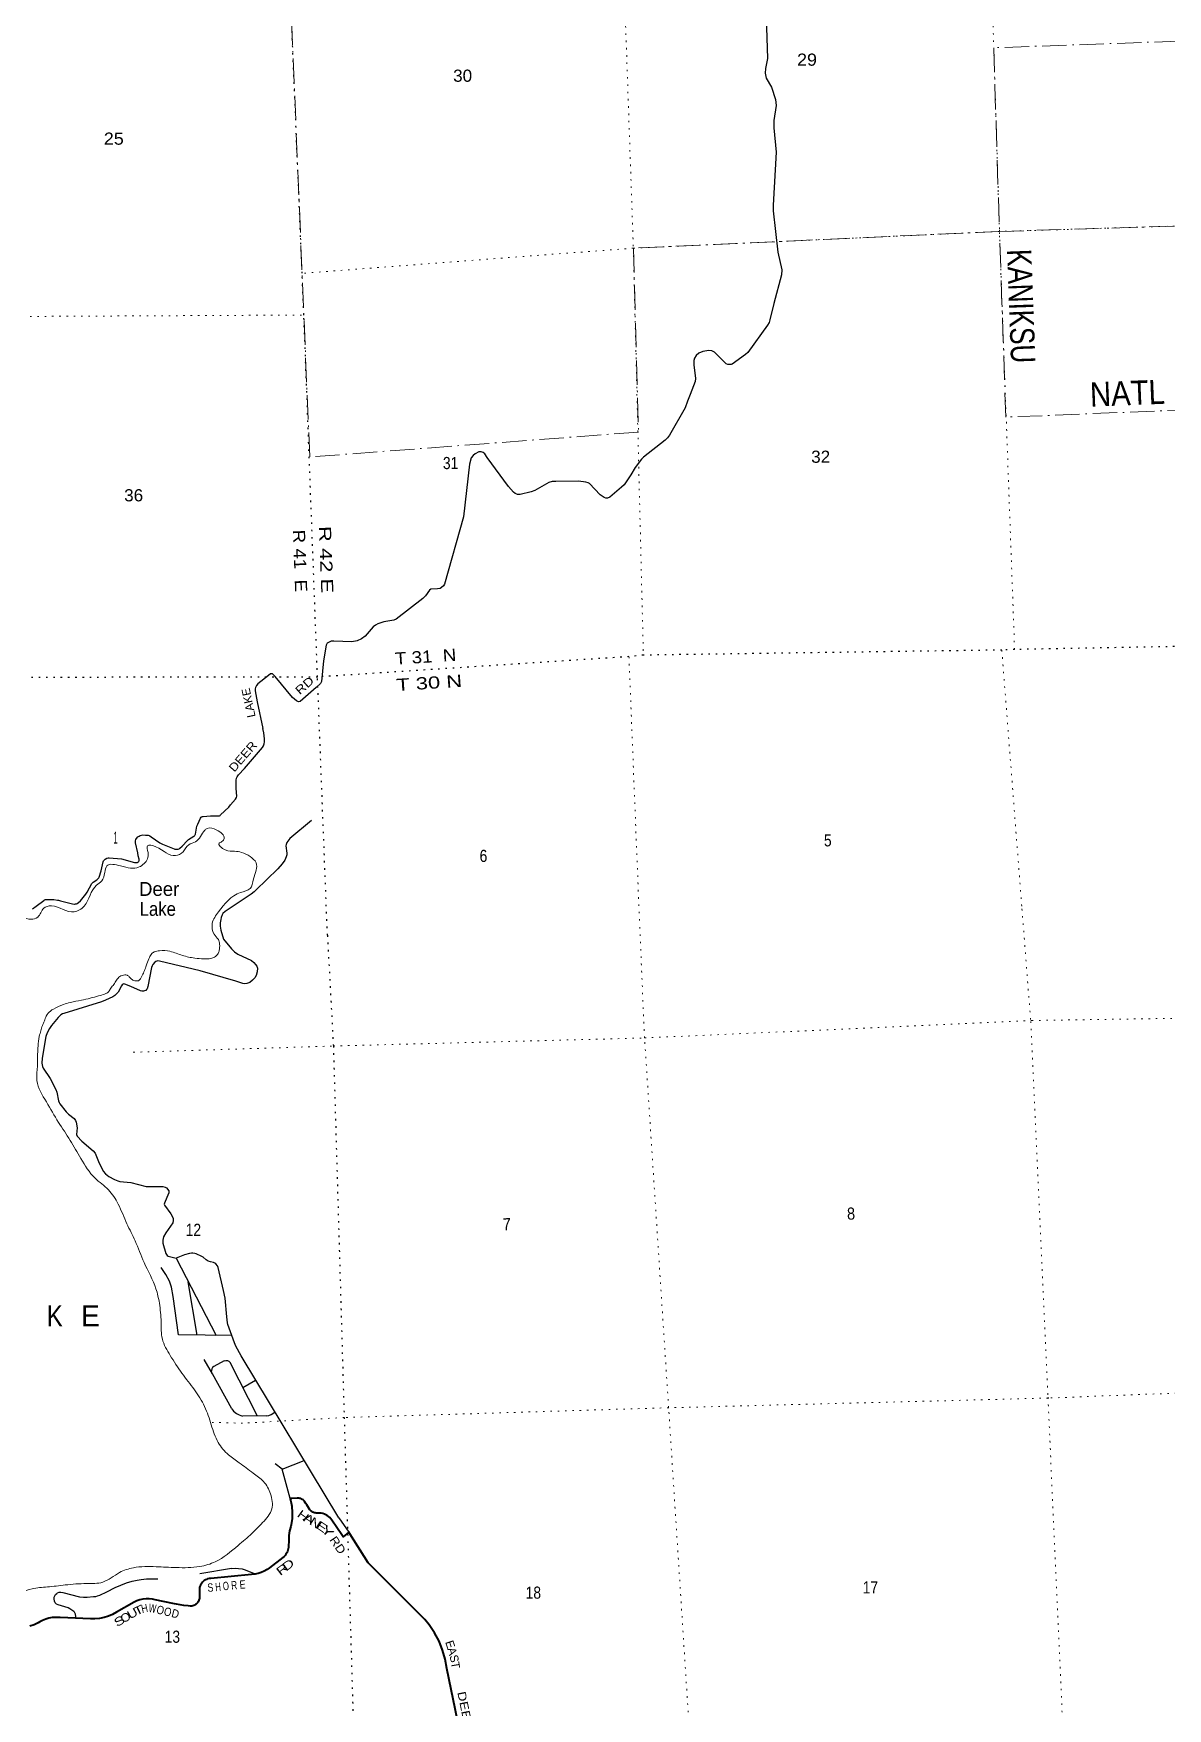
# Model space of a CAD drawing. Header units: feet. Extents: x 733631 to 986127, y 195788 to 388968.
# Drawn here: x 841271 to 857588, y 234377 to 258480 of the extents above; entities that cross this region are included whole.
import ezdxf
from ezdxf.enums import TextEntityAlignment as Align

# ---------------------------------------------------------------- set-up
doc = ezdxf.new("R2010")
doc.units = ezdxf.units.FT
doc.header["$LTSCALE"] = 70
doc.linetypes.add('DOT_DASHED', pattern=[7.7, 5, -1.2, 0.3, -1.2])
doc.linetypes.add('DOTTED', pattern=[1.5, 0.3, -1.2])
for name, color, linetype, lineweight in [('26', 7, 'Continuous', 40), ('29', 7, 'Continuous', 25), ('39', 7, 'Continuous', 13), ('44', 7, 'DOT_DASHED', 13), ('6', 7, 'DOTTED', 25), ('7', 7, 'DOTTED', 13)]:
    doc.layers.add(name, color=color, linetype=linetype, lineweight=lineweight)
for name, color, linetype in [('27', 7, 'Continuous'), ('30', 7, 'Continuous'), ('41', 7, 'Continuous')]:
    doc.layers.add(name, color=color, linetype=linetype)

msp = doc.modelspace()

# ---------------------------------------------------------------- linework, layer by layer
at = {"layer": '26'}
for points in [[(844987.61, 237287.34), (844994.42, 237198.4), (844991.89, 237109.24), (844980.06, 237020.83), (844971.48, 236994.52), (844955.94, 236931.19), (844947.11, 236866.58), (844945.07, 236801.4), (844938.26, 236704.17), (844937.74, 236694.35), (844935.05, 236673.7), (844930.21, 236653.44), (844923.28, 236633.8), (844914.34, 236614.99), (844903.47, 236597.21), (844890.81, 236580.68), (844876.49, 236565.55), (844860.67, 236552), (844666.04, 236401.91), (844634.48, 236379.27), (844592.32, 236354.68), (844547.83, 236334.63), (844501.49, 236319.34), (844453.8, 236308.98), (844405.29, 236303.65), (843823.77, 236249.1), (843798.7, 236246.74), (843773.77, 236240.57), (843759.66, 236235.39), (843743.83, 236227.62), (843728.9, 236218.24), (843715.03, 236207.34), (843702.38, 236195.06), (843691.07, 236181.52), (843681.25, 236166.88), (843673.01, 236151.28), (843666.44, 236134.91), (843661.63, 236117.95), (843658.61, 236100.57), (843657.42, 236082.98), (843658.08, 236065.35), (843659.57, 235995.17), (843660.08, 235989.06), (843660.18, 235975.29), (843658.84, 235961.59), (843656.07, 235948.1), (843651.91, 235934.97), (843646.4, 235922.35), (843639.61, 235910.38), (843631.59, 235899.18), (843622.46, 235888.88), (843612.29, 235879.59), (843601.21, 235871.42), (843589.33, 235864.45), (843576.8, 235858.75), (843563.73, 235854.4), (843550.28, 235851.44), (843547.83, 235851.16), (843522.9, 235849.8), (843497.83, 235851.98), (843435.88, 235857.35), (843326.95, 235876.34), (843301.72, 235880.74), (843276.95, 235886.12), (843022.75, 235941.34), (842981.65, 235949.52), (842936.62, 235953.84), (842891.38, 235953.42), (842846.43, 235948.28), (842802.27, 235938.47), (842759.38, 235924.1), (842718.22, 235905.32), (842466.84, 235763.41), (842409.7, 235731.47), (842348.92, 235705.37), (842285.74, 235685.77), (842220.87, 235672.88), (842154.99, 235666.84), (842088.85, 235667.71), (841652.6, 235685.23), (841635.87, 235686.97), (841587.96, 235688.55), (841540.15, 235685.11), (841492.96, 235676.69), (841446.91, 235663.39), (841402.5, 235645.34), (841360.22, 235622.75), (841338.43, 235610.33), (841279.76, 235582.3), (841218.49, 235560.56)], [(847525.91, 233465.9), (847219.85, 234950.87), (847196.02, 235085.86), (847158.2, 235217.61), (847106.82, 235344.68), (847042.44, 235465.69), (846965.77, 235579.31), (846903.72, 235655.48), (846087.57, 236474.45), (845824.73, 236888.19), (845807.55, 236915.22), (845780.15, 236892.02), (845750.82, 236867.19), (845727.66, 236847.58), (845708.74, 236875.27), (845562.68, 237089.12), (845550.26, 237106.06), (845534.52, 237123.6), (845517.03, 237139.39), (845497.99, 237153.26), (845477.6, 237165.08), (845456.09, 237174.69), (845433.69, 237182), (845410.65, 237186.93), (845387.22, 237189.43), (845363.66, 237189.46), (845350.85, 237188.38), (845337.91, 237188.63), (845325.05, 237190.24), (845312.44, 237193.18), (845300.2, 237197.43), (845288.48, 237202.93), (845277.39, 237209.63), (845267.07, 237217.44), (845257.61, 237226.3), (845249.14, 237236.09), (845201.84, 237307.94), (845185.08, 237333.4), (845169.45, 237357.94), (845168.23, 237359.55), (845159.32, 237369.07), (845149.46, 237377.61), (845138.76, 237385.07), (845127.35, 237391.38), (845115.33, 237396.46), (845102.85, 237400.25), (845090.05, 237402.72), (845077.05, 237403.83), (845064.01, 237403.58), (844987.81, 237401), (844962.8, 237400.15), (844969.53, 237375.13), (844979.48, 237338.07), (844987.61, 237287.34)]]:
    msp.add_lwpolyline(points, dxfattribs=at)
at = {"layer": '29'}
for p, q in [((843322.18, 240855.7), (843898.32, 239745.94)), ((843627.7, 239751.42), (843497.31, 240517.26)), ((843844.2, 239190.94), (843726.03, 239397.71)), ((844015.31, 239380.64), (843864.78, 239298.74)), ((844492.64, 238585.08), (844102.89, 239355.32)), ((845666.49, 237120.94), (844256.98, 239451.49)), ((844125.21, 238691.25), (843844.2, 239190.94)), ((844284.76, 238995.9), (844467.18, 239099.52)), ((844616.82, 238586.71), (844279.62, 238585.8)), ((844850.38, 237818.67), (844748.81, 237900.09)), ((844850.38, 237818.67), (845165.77, 237943.84)), ((844962.81, 237400.13), (844850.38, 237818.67)), ((845666.49, 237120.94), (845807.55, 236915.22)), ((844118.89, 236391.35), (843662.49, 236315.28)), ((844317.57, 236372.93), (844472.2, 236312.34))]:
    msp.add_line(p, q, dxfattribs=at)
for points in [[(851801.71, 259011.44), (851832.38, 258121.85), (851801.71, 257976.62), (851801.04, 257907.28), (851815.5, 257838.65), (851890.54, 257706.6), (851948.79, 257530.51), (851955.26, 257442.68), (851925.81, 257226.96), (851924.36, 257123.34), (851956.8, 256771.76), (851912.02, 256008.19), (851911.93, 255926.1), (851980.29, 255333.85), (852036.66, 255081.75), (852036.12, 255005.58), (851922.69, 254594.14)], [(851922.69, 254594.14), (851867.76, 254359.12), (851854.56, 254322.6), (851833.88, 254283.51), (851547.52, 253891.63), (851516.73, 253862.69), (851325.99, 253722.41), (851309.9, 253717.81), (851281.03, 253715.99), (851259.34, 253717.81), (851238.66, 253727.01), (851070.89, 253892.58), (851032.13, 253911.64), (850988.16, 253920.18), (850903.13, 253904.08), (850845.08, 253879.55), (850806.6, 253846.59), (850781.32, 253807.49), (850772.13, 253773), (850774.33, 253710.08), (850797.1, 253513.33), (850792.81, 253471.76), (850721.57, 253283.2), (850682.5, 253191.21), (850645.31, 253095.49), (850420.52, 252699.1), (850392.94, 252660), (850361.44, 252627.13), (850046.06, 252383.46), (850018.34, 252356.46), (849930.39, 252234.73), (849863.43, 252131.71)], [(848275.53, 251848.06), (848237.27, 251845.95), (848223.48, 251850.55), (848202.8, 251859.75), (848179.82, 251878.15), (848103.21, 251963.51), (847800.66, 252381.13), (847763.85, 252432.34), (847743.17, 252450.74), (847714.03, 252459), (847678.82, 252459.94), (847627.83, 252432.1), (847598.39, 252409.35), (847568.66, 252371.8), (847542.48, 252282.32), (847457.2, 251524.03), (847184.99, 250556.35), (847170.93, 250532.9), (847143.35, 250509.9), (847122.67, 250496.11), (847085.65, 250486.72), (846987.08, 250482.31), (846966.93, 250468.88), (846908.94, 250390.33), (846870.78, 250348.98), (846489.99, 250052.86), (846453.91, 250036.2), (846313.23, 250013.03), (846224.09, 249983.31), (846191.92, 249964.91), (846157.39, 249941.63), (846041.39, 249807), (845991.98, 249769.45), (845929.93, 249741.85), (845853.46, 249726.52), (845592.79, 249734.41), (845553.04, 249734.95), (845523.16, 249723.45), (845495.58, 249705.06), (845481.01, 249678.5), (845445.88, 249453.74), (845414.45, 249156.55), (845401.36, 249127.87), (845335.76, 249067.43), (845108.23, 248866.82), (845084.21, 248861.12), (845054.34, 248874.92), (844999.83, 248925.86), (844746.41, 249228.17), (844730.3, 249247.45), (844709.62, 249263.54), (844693.53, 249265.84), (844679.74, 249263.54), (844651.15, 249243.29), (844498.51, 249121.61), (844477.5, 249100.27), (844463.71, 249070.38), (844459.12, 249051.98), (844462.52, 249019.73), (844490.4, 248863.45), (844571.35, 248476.78)], [(849863.43, 252131.71), (849768.61, 251985.83), (849733.37, 251951.73), (849564.72, 251810.14), (849531.13, 251795.36), (849508.15, 251793.06), (849482.87, 251804.56), (849422.63, 251841.93), (849269.46, 252002.32), (849250.76, 252013.82), (849216.29, 252025.32), (849115.16, 252037.75), (848786.53, 252034.51), (848731.64, 252031.7), (848687.71, 252020.72), (848486.27, 251903.06), (848430.32, 251882.74), (848275.53, 251848.06)], [(842770.06, 246688.4), (842738.2, 246832.23), (842736.35, 246849.85), (842737.74, 246864.43), (842744.68, 246883.18), (842753.7, 246896.38), (842773.83, 246919.29), (842789.09, 246929.71), (842806.14, 246938.72), (842826.57, 246945.68), (842843.92, 246947.76), (842881.4, 246946.37), (842919.57, 246942.9), (842937.61, 246937.35), (842944.55, 246933.18), (842964.68, 246921.37), (843091, 246834.85), (843127.43, 246816.16), (843271.09, 246755.75), (843296.77, 246746.72), (843305.79, 246743.94), (843323.83, 246741.17), (843336.32, 246740.47), (843354.37, 246743.25), (843364.78, 246748.8), (843369.98, 246751.93), (843376.23, 246756.79), (843408.82, 246784.21), (843485.88, 246869.29), (843501.14, 246883.24), (843577.49, 246928.31), (843587.21, 246935.26), (843594.46, 246941.97), (843599.01, 246949.84), (843603.17, 246960.95), (843623.46, 247073.71), (843634.05, 247100.18), (843673.61, 247188.38), (843682.63, 247202.27), (843690.7, 247208.41), (843696.51, 247211.99), (843713.17, 247214.77), (843815.39, 247221.55), (843921.37, 247221.02), (843933.86, 247222.41), (843946.37, 247224.77), (843954.68, 247228.65), (843963.01, 247236.29), (844080.65, 247349.14), (844107.88, 247379.93), (844177.82, 247463.03), (844191.7, 247486.64), (844195.52, 247505.04), (844188.8, 247613.73), (844188.92, 247738.02), (844193.09, 247763.02), (844202.69, 247785.42), (844219.46, 247810.24), (844306.61, 247904.89), (844565.33, 248205.55), (844582.43, 248228.99), (844592.14, 248256.77), (844596.31, 248288.72), (844594.48, 248331.25), (844585.91, 248414.41), (844571.35, 248476.78)], [(845270.84, 247154.53), (844960.7, 246894.93), (844942.66, 246876.93), (844916.28, 246838.04), (844905.18, 246811.65), (844902.83, 246788.69), (844915.45, 246686.19), (844914.9, 246661.66), (844906.57, 246633.88), (844885.65, 246586.68), (844848.96, 246531.79), (844787.93, 246461.32), (844471.42, 246151.24), (844445.05, 246127.63), (844403.8, 246095.08), (844026.55, 245846.38), (843997.28, 245819), (843983.53, 245796.38), (843971.03, 245760.27), (843964.09, 245729.71), (843958.25, 245685), (843958.54, 245635.27), (843964.09, 245576.94), (844003.6, 245446.59)], [(841256.2, 245883.36), (841306.92, 245922.18), (841417.78, 246005.54), (841427.8, 246011.67), (841433.53, 246014.27), (841441.68, 246016.18), (841453.65, 246017.74), (841530.38, 246018.39), (841548.04, 246017.74), (841563.48, 246016.53), (841614.66, 246010.45), (841632.36, 246007.67), (841659.84, 246001.41), (841832.75, 245954.71), (841854.64, 245951.78), (841861.9, 245951.94), (841875.08, 245954.02), (841888.27, 245957.49), (841899.37, 245963.05), (841919.5, 245975.55), (841946.19, 246000.39), (842023.6, 246094.99), (842043.96, 246123.74), (842110.01, 246246.73), (842119.03, 246259.92), (842130.14, 246268.95), (842180.8, 246302.28), (842202.45, 246319.14), (842211.34, 246331.45), (842214.81, 246339.78), (842244.09, 246429.02), (842273.14, 246558.74), (842280.39, 246573.46), (842285.94, 246582.48), (842291.5, 246590.12), (842303.99, 246600.54), (842326.89, 246613.73), (842343.55, 246618.6), (842360.36, 246619.34), (842536.23, 246601.49), (842724.98, 246551.71), (842748.5, 246549.5), (842758.21, 246550.19), (842767.24, 246552.28), (842774.18, 246555.06), (842782.5, 246561.31), (842788.06, 246568.94), (842790.98, 246573.49), (842792.91, 246586.31), (842790.83, 246598.11), (842779.06, 246647.78), (842770.06, 246688.4)], [(844003.6, 245446.59), (844118.26, 245306.8), (844162.75, 245264.36), (844209.31, 245232.26), (844407.95, 245141.16), (844442.09, 245113.2), (844465.89, 245083.18), (844483.48, 245059.37), (844491.75, 245030.38), (844490.72, 244975.51), (844473.13, 244922.71), (844457.61, 244892.69), (844423.47, 244856.45), (844383.12, 244826.43), (844340.7, 244808.83), (844313.8, 244806.76), (844283.8, 244809.87), (844184.48, 244842.99), (843671.31, 244992.08), (843083.66, 245132.88), (843061.42, 245134.43), (843046.42, 245132.88), (843032.45, 245127.18), (843017.44, 245116.31), (842988.48, 245085.26), (842976.58, 245066.1), (842967.78, 245041.77), (842918.12, 244768.45), (842905.19, 244732.74), (842898.98, 244722.38), (842885.01, 244710.48), (842867.94, 244703.75), (842851.39, 244698.57), (842829.66, 244697.54), (842810.52, 244702.2), (842669.82, 244768.45), (842587.05, 244801.58), (842570.5, 244802.62), (842559.11, 244800.54), (842548.77, 244792.26), (842537.39, 244776.74), (842487.73, 244685.63), (842461.86, 244655.6), (842441.17, 244636.97), (842413.23, 244619.37), (842308.22, 244569.16), (842247.7, 244544.83), (841709.7, 244379.18), (841686.42, 244371.42), (841665.73, 244359), (841626.93, 244321.21), (841527.61, 244205.26), (841500.19, 244164.36), (841469.67, 244097.59), (841448.46, 244046.34), (841395.18, 243733.16), (841392.59, 243661.21), (841400.87, 243613.59), (841411.74, 243592.36), (841511.06, 243443.28), (841593.83, 243285.92), (841608.83, 243243.99), (841631.6, 243121.83), (841639.87, 243096.98), (841651.77, 243078.86), (841742.81, 242962.91), (841773.34, 242928.24), (841854.04, 242868.19), (841875.24, 242838.67), (841887.14, 242812.28), (841897.49, 242733.6), (841891.28, 242638.35), (841900.07, 242615.05), (841966.29, 242540.51), (842128.2, 242403.35), (842156.65, 242366.58), (842206.31, 242250.63), (842273.05, 242107.26), (842305.64, 242068.42), (842355.82, 242030.64), (842434.45, 241989.23), (842484.11, 241968.53), (842512.56, 241960.75), (842669.82, 241944.18), (842892.78, 241890.88), (842926.4, 241886.21), (843013.83, 241886.21)], [(843013.83, 241886.21), (843133.32, 241886.21), (843165.92, 241880.53), (843182.47, 241868.11), (843216.09, 241828.23), (843217.65, 241799.78), (843191.26, 241728.84), (843156.6, 241647.6), (843152.46, 241633.1), (843158.15, 241621.17), (843249.2, 241496.94), (843268.34, 241463.31), (843278.69, 241430.19), (843280.76, 241397.06), (843274.03, 241364.42), (843174.7, 241223.62), (843143.15, 241164.12), (843130.73, 241114.42), (843133.32, 241074.54), (843176.26, 240926), (843192.81, 240897.01), (843207.81, 240884.05), (843322.18, 240855.7)], [(844256.98, 239451.49), (844183.98, 239590.46), (844162.27, 239640.16), (844068.1, 239901.05), (844060.88, 239929.01), (844051.55, 240012.87), (844030.86, 240282.04), (844006.03, 240389.71), (843928.96, 240724.64), (843919.12, 240745.86), (843894.29, 240774.84), (843880.34, 240786.75), (843861.18, 240795.55), (843815.66, 240803.83), (843784.12, 240815.74), (843757.72, 240832.82), (843712.2, 240870.09), (843692.04, 240882), (843612.87, 240919.78), (843590.64, 240925.48), (843564.78, 240927.56), (843546.15, 240927.56), (843517.69, 240923.93), (843443.2, 240903.22), (843322.18, 240855.7)], [(843282.27, 240307.52), (843257.88, 240439.72), (843227.6, 240526.27), (843175.7, 240623.64), (843106.5, 240723.18)], [(844125.05, 239743.29), (843355.38, 239752.27), (843282.27, 240307.52)], [(844015.31, 239380.64), (844040.22, 239385.43), (844060.77, 239384.34), (844083.47, 239373.53), (844102.89, 239355.32)], [(843864.78, 239298.74), (843848.83, 239285.89), (843834.77, 239263.17), (843829.36, 239218.82)], [(844125.21, 238691.25), (844151.06, 238656.79), (844189.98, 238622.17), (844228.91, 238600.53), (844279.62, 238585.8)], [(844616.82, 238586.71), (844657.12, 238595.12), (844688.47, 238608.11), (844741.46, 238642.73)], [(841886.94, 235673.52), (841874.23, 235734.49), (841865.96, 235754.16), (841861.29, 235762.95), (841850.44, 235772.8), (841824.04, 235791.94), (841791.46, 235812.14), (841768.18, 235825.07), (841627.47, 235868.56), (841601.09, 235880.47), (841584.01, 235899.61), (841572.12, 235919.81), (841567.46, 235955.52), (841567.99, 235978.82), (841575.74, 235999), (841587.64, 236016.09), (841604.71, 236030.06), (841617.65, 236039.9), (841639.88, 236048.7), (841663.17, 236050.26), (841691.61, 236046.63), (841933.71, 235984.51), (841991.15, 235977.79), (842041.31, 235978.3), (842134.43, 235986.58), (842169.1, 235990.21), (842192.37, 235996.93), (842223.41, 236009.36), (842324.8, 236054.91), (842444.82, 236117.03), (842608.29, 236183.29), (842688.99, 236208.13), (842763.48, 236224.7), (842819.35, 236232.98), (842895.91, 236241.26), (843061.88, 236242.33)], [(844118.89, 236391.35), (844173.75, 236395.65), (844219.17, 236393.49)], [(844219.17, 236393.49), (844271.07, 236385.91), (844317.57, 236372.93)]]:
    msp.add_lwpolyline(points, dxfattribs=at)
at = {"layer": '39'}
for points in [[(840980.92, 245332.48), (840911.87, 245545.53), (840872.66, 245671.97), (840896.09, 245739.59), (840986.91, 245791.9), (841234.06, 245733.76), (841331.87, 245764.16), (841417.43, 245892.97), (841529.28, 245925.99), (841856.43, 245840.96), (842000.56, 245923.8), (842175.95, 246224.02), (842252.2, 246285.81), (842295.63, 246406.78), (842326.03, 246500.95), (842524.2, 246501.29), (842789.75, 246486.32), (842912.15, 246604.59), (842918.5, 246693.69), (842912.31, 246792.37), (843032.26, 246777.27), (843312.67, 246649.87), (843423.59, 246705.05), (843504.2, 246807.41), (843601.58, 246847.89), (843736.07, 247015.13), (843771.38, 247040.86), (843907.83, 247018.39), (844014.12, 246895.7), (843981.59, 246851.92), (843940.05, 246829.97), (844031.11, 246732.88), (844165.45, 246712.34), (844265.22, 246696.39), (844387.04, 246636.95), (844473.72, 246547.76), (844437.09, 246314.01), (844389.26, 246175.46), (844250.96, 246119.62), (843933.33, 245840.34), (843843.25, 245674.99), (843870.08, 245518.64), (843930.75, 245443.09)], [(841323.44, 243568.9), (841328.15, 243638.63), (841328.15, 243718.41), (841331.11, 243821.83), (841337.02, 243907.52), (841354.75, 244049.35), (841375.43, 244126.18), (841399.07, 244203), (841428.62, 244270.96), (841455.21, 244341.88), (841514.31, 244412.8), (841558.63, 244442.34), (841703.42, 244507.35), (841800.93, 244536.9), (841960.49, 244569.4), (842087.54, 244598.95), (842205.74, 244631.45), (842294.38, 244658.05), (842353.48, 244693.51), (842383.03, 244740.78), (842427.35, 244796.92), (842465.76, 244858.98), (842513.04, 244909.21), (842583.96, 244932.85), (842616.46, 244929.89), (842648.96, 244906.25), (842690.33, 244864.89), (842740.56, 244847.16), (842781.93, 244850.11), (842817.39, 244888.52), (842835.12, 244926.94), (842867.62, 244994.9), (842894.21, 245065.81), (842932.63, 245166.28), (842962.17, 245228.33), (843009.45, 245263.79), (843086.28, 245281.52), (843234.02, 245272.65), (843414.26, 245213.56), (843591.55, 245175.14), (843721.57, 245163.32), (843822.03, 245169.23), (843875.22, 245189.92), (843919.54, 245228.33), (843940.22, 245275.61), (843949.09, 245328.79), (843949.09, 245376.07), (843940.22, 245411.53), (843930.57, 245443.7)], [(836676.87, 237183.32), (836825.72, 237075.22), (836941.84, 237040.77), (837079.02, 237099.99), (837181.3, 237297.46), (837254.51, 237459.58), (837355.32, 237640.84), (837446.06, 237821.75), (837572.62, 237896.77), (837658.41, 237804.71), (837742.93, 237690.38), (837795.23, 237334.48), (837864.37, 237017.55), (837928.11, 236801.47), (837954.2, 236685.15), (838071.42, 236377.94), (838119.07, 236280.54), (838174.71, 236185.43), (838223.28, 236120.4), (838282.38, 236102.2), (838514.1, 236229.29), (838615.04, 236406.51), (838696.65, 236558.82), (838788.81, 236697.34), (838893.71, 236876.71), (839052.17, 236962.92), (839228.54, 237116.43), (839265.22, 237285.4), (839206.28, 237418.79), (839233.02, 237583.38), (839369.11, 237674.89), (839487.91, 237680.95), (839693.81, 237675.82), (839917.79, 237612.7), (840066.44, 237510.65), (840239.06, 237415.48), (840387.97, 237365.98), (840503.11, 237240.56), (840387.02, 236973.92), (840383.54, 236957.63), (840338.91, 236844.97), (840299, 236712.27), (840325.71, 236577.78), (840294.6, 236423.15), (840245.83, 236253.77), (840230.59, 236047.13), (840268.18, 235888.77), (840446.51, 235803.89), (840679.19, 235842.11), (840919.1, 235965.44), (841249.39, 236099.93), (841470.39, 236125.63), (841727.59, 236154.57), (842035.49, 236175.13), (842266.77, 236195.12), (842510.16, 236334.73), (842707.58, 236402.06), (843035.83, 236417.26), (843322.66, 236404.77), (843665.01, 236420.44), (843886.6, 236488.59), (844215.52, 236724.07), (844413.5, 236894.48), (844567.57, 237051.27), (844700.07, 237249.77), (844680.73, 237465.33), (844579.93, 237643.78), (844430.67, 237763.99), (844232.05, 237912.84), (844078.96, 238026.87), (843927.73, 238205.62), (843828.53, 238456.87), (843732.87, 238722.38), (843585.59, 238963.91), (843406.14, 239202.33), (843238.23, 239457.3), (843125.39, 239693.94), (843107.05, 239939.85), (843081.77, 240211.79), (843032.55, 240416.24), (842862.45, 240796.43), (842733.07, 241105.25), (842615.87, 241351.84), (842489.39, 241634.5), (842349.3, 241841.92), (842156.1, 242009.14), (841952.99, 242291.21), (841798.99, 242552.72), (841630.94, 242811.73), (841455.64, 243106.87), (841320.28, 243413.47), (841323.44, 243568.9)]]:
    msp.add_spline(points, degree=3, dxfattribs=at)
at = {"layer": '44'}
msp.add_lwpolyline([(861018.43, 249717.01), (858044.65, 249673.84), (857938.5, 253067.85), (855261.44, 252959.7), (855169.95, 255631.58), (849901.96, 255391.65), (849975.83, 252745.09), (845246.25, 252386.92), (844508.01, 270083.56), (841840.62, 269991.78), (841747.32, 272622.11), (844366.94, 272688.53), (844300.41, 274994.29), (846558.27, 275070.65), (846510.16, 276391.4), (844248.54, 276324.04), (844050.02, 280556.98), (838759.8, 280498.96), (829083.11, 280824.22)], dxfattribs=at)
msp.add_lwpolyline([(860443.85, 258464.55), (855087.6, 258275.1), (855169.95, 255631.58), (860520.71, 255796.27)], close=True, dxfattribs=at)
at = {"layer": '6'}
for points in [[(845499.85, 245503.14), (845357.79, 249220.19), (845161.06, 254429.15), (845136.01, 255029.54), (844942.23, 259674.65), (844913.13, 260372.16), (844727.73, 264816.67), (844690.53, 265708.27), (844508.01, 270083.56), (844459.77, 271002.02), (844287.9, 275309.45), (844249.19, 276321.38), (844050.02, 280556.98), (844036.08, 281652.74), (843842.58, 285849.64), (843823.48, 286972.01), (843684.38, 291173.82), (843706.25, 291424.47)], [(861018.43, 249717.01), (860719.68, 249712.7), (860627.18, 249710.98), (855387.7, 249615.96), (855204.01, 249608.15), (850046.29, 249534.43), (849838.88, 249513.51), (845357.79, 249220.19), (839976.89, 249211.69), (835081.88, 249094.61), (830270.3, 248873.34)], [(845499.85, 245503.14), (845585.58, 243909.98), (845741.02, 238564.27), (845900.22, 233226.78), (846059.28, 227893.32), (846314.36, 222583.33), (846502.56, 217283.2), (846627.8, 211875.84), (846572.18, 206508.82), (846786.63, 201207.56), (846863.08, 199583.67)]]:
    msp.add_lwpolyline(points, dxfattribs=at)
at = {"layer": '7'}
for p, q in [((849838.88, 249513.51), (849991.82, 245673.53)), ((855204.01, 249608.15), (855493.87, 245883.45))]:
    msp.add_line(p, q, dxfattribs=at)
for points in [[(848940.62, 281879.25), (849153.24, 276703.33), (849163.74, 276550.33), (849366.65, 271333.46), (849364.56, 271143.58), (849534.82, 265925.6), (849718.73, 260685.92), (849901.96, 255391.65), (850046.29, 249534.43)], [(855387.7, 249615.96), (855169.95, 255631.58), (855007.27, 260870.19), (854778.46, 266142.33)], [(860783.31, 255818.59), (860520.71, 255796.27), (855169.95, 255631.58), (849901.96, 255391.65), (845136.01, 255029.54)], [(830066.72, 254352.13), (834859.73, 254352.91), (839856.72, 254401.63), (845161.06, 254429.15)], [(855493.87, 245883.45), (855620.14, 244263), (855868.41, 238855.78), (856104.96, 233557.28), (856354.2, 228241.04), (856582.64, 222883.66), (856771.86, 217553.25), (857030.99, 212182.78), (857177.91, 208769.81)], [(852068.55, 199781.12), (852016.39, 201393.3), (851805.22, 206716.91), (851626.28, 212041.61), (851426.66, 217381.77), (851220.71, 222729.8), (851040.96, 228078.72), (850751.9, 233379.47), (850409.57, 238704.69), (850063.35, 244025.72), (849991.82, 245673.53)], [(842706.37, 243820.25), (845585.58, 243909.98), (850063.35, 244025.72), (855635.64, 244277.03), (860867.05, 244358.39), (861224.82, 244360.8)], [(861429.21, 239056.81), (861174.59, 239048.16), (855869.64, 238844.14), (850409.57, 238704.69), (845741.02, 238564.27), (844280.4, 238482.4), (843814.67, 238495.09)]]:
    msp.add_lwpolyline(points, dxfattribs=at)

# ---------------------------------------------------------------- texts
at = {"layer": '27'}
for s, rotation, width, p in [('H', 323.828, 1.35, (845116.65, 237102.12)), ('A', 328.45, 1.45, (845201.85, 237053.17)), ('N', 326.759, 1.3, (845293.49, 236997.89)), ('E', 325.928, 1.45, (845387.93, 236940.71)), ('Y', 318.306, 1.7, (845460.8, 236881.86)), ('R', 37.638, 1.45, (844886.94, 236332.32)), ('D', 37.638, 1.45, (844971.88, 236397.15)), ('E', 5.359, 0.8, (844284.08, 236101.5)), ('S', 5.359, 0.8, (843822.13, 236058.11)), ('H', 5.359, 0.7, (843931.72, 236067.6)), ('O', 5.359, 0.7, (844044.95, 236080.7)), ('R', 5.359, 0.75, (844163.61, 236090.2)), ('O', 29.446, 1.15, (842623.59, 235635.12)), ('U', 29.446, 1.25, (842723.52, 235692.78)), ('T', 25.253, 1.4, (842809.15, 235736.42)), ('H', 12.171, 0.8, (842880.65, 235758.61)), ('W', 351.654, 0.7, (842974.82, 235759.37)), ('O', 345.975, 0.85, (843082.47, 235735.45)), ('O', 345.975, 0.85, (843188.99, 235709.74)), ('D', 345.308, 0.9, (843297.39, 235683.15)), ('S', 31.865, 1.4, (842536.75, 235584.75)), ('E', 288.185, 1.05, (847210.83, 235280.21)), ('A', 286.279, 1.05, (847238.68, 235183.24))]:
    msp.add_text(s, height=120, rotation=rotation, dxfattribs=dict(at, width=width)).set_placement(p, align=Align.CENTER)
for s, rotation, width, p in [('RD', 304.334, 1.15, (845524.31, 236804.13)), ('DEER   LAKE', 281.646, 1.25, (847368.56, 234609.08))]:
    msp.add_text(s, height=120, rotation=rotation, dxfattribs=dict(at, width=width)).set_placement(p)
for s, rotation, p in [('S', 284.373, (847268.2, 235080.28)), ('T', 279.467, (847284, 234991.75))]:
    msp.add_text(s, height=120, rotation=rotation, dxfattribs=at).set_placement(p, align=Align.CENTER)
at = {"layer": '30'}
for s, rotation, width, p in [('LAKE', 101.824, 1.05, (844423.07, 248861.23)), ('RD', 41.402, 1.25, (845210.64, 249053.57)), ('DEER', 49.288, 1.15, (844327.93, 248037.49))]:
    msp.add_text(s, height=120, rotation=rotation, dxfattribs=dict(at, width=width)).set_placement(p, align=Align.CENTER)
at = {"layer": '41'}
for s, height, p in [('Deer', 200, (843079.01, 246070.22)), ('E', 300, (842091.1, 239876.88))]:
    msp.add_text(s, height=height, dxfattribs=at).set_placement(p, align=Align.CENTER)
for s, height, width, p in [('Lake', 200, 0.9, (843059.6, 245783.8)), ('K', 300, 0.85, (841576.93, 239876.88))]:
    msp.add_text(s, height=height, dxfattribs=dict(at, width=width)).set_placement(p, align=Align.CENTER)
at = {"layer": '44'}
for s, rotation, width, p in [('KANIKSU', 272.065, 0.8, (855277.99, 255372.14)), ('NATL', 2.313, 0.9, (856479.11, 253108.97))]:
    msp.add_text(s, height=350, rotation=rotation, dxfattribs=dict(at, width=width)).set_placement(p)
at = {"layer": '6'}
for s, rotation, width, p in [('R 41  E', 272.163, 1.15, (845019.05, 250888.2)), ('R 42 E', 272.163, 1.35, (845394.17, 250906.48)), ('T 31  N', 3.745, 1.15, (846918.85, 249425.54)), ('T 30 N', 3.745, 1.35, (846969.97, 249049.18))]:
    msp.add_text(s, height=175, rotation=rotation, dxfattribs=dict(at, width=width)).set_placement(p, align=Align.CENTER)
at = {"layer": '7'}
for s, width, p in [('29', 1.1, (852400.49, 258016.21)), ('30', 1.05, (847445.57, 257785.54)), ('25', 1.1, (842426.14, 256879.79)), ('31', 0.85, (847272.57, 252211.64)), ('32', 1.05, (852597.4, 252302.56)), ('36', 1.05, (842712.14, 251747.82)), ('1', 0.4, (842451.94, 246821.19)), ('5', 0.85, (852699.96, 246782.68)), ('6', 0.85, (847745.25, 246558.78))]:
    msp.add_text(s, height=175, dxfattribs=dict(at, width=width)).set_placement(p, align=Align.CENTER)
at = {"layer": '7', "width": 0.9}
for s, p in [('8', (852978.82, 241409.42)), ('7', (848025.08, 241256.01))]:
    msp.add_text(s, height=175, rotation=1.946, dxfattribs=at).set_placement(p)
at = {"layer": '7', "width": 0.85}
for s, p in [('12', (843460.99, 241178.14)), ('18', (848352.71, 235956.87)), ('17', (853202.67, 236031.91)), ('13', (843158.58, 235322.56))]:
    msp.add_text(s, height=175, dxfattribs=at).set_placement(p)

doc.saveas('drawing.dxf')
